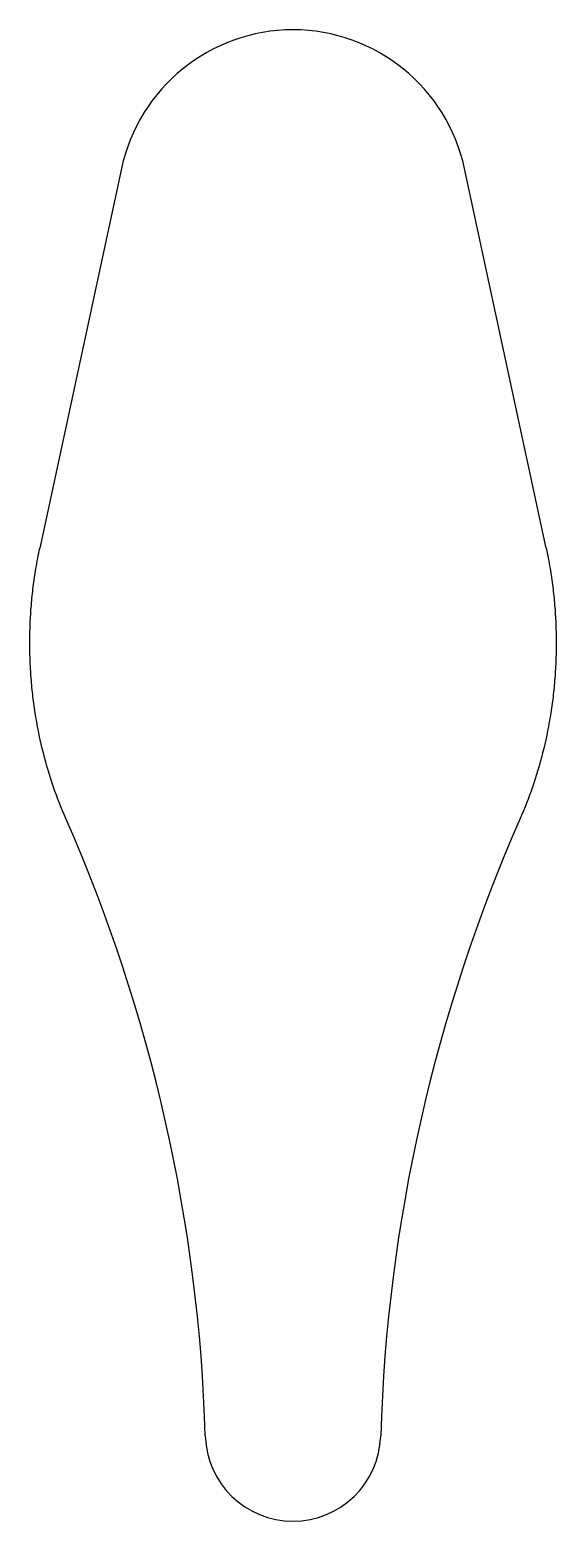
# Model space of a CAD drawing. Extents: x -15 to 15, y 40 to 124.9.
import ezdxf

# ---------------------------------------------------------------- set-up
doc = ezdxf.new("R2010")
doc.units = 0
doc.layers.add('VISIBLE', color=7, linetype='CONTINUOUS')

msp = doc.modelspace()

# ---------------------------------------------------------------- linework, layer by layer
at = {"layer": 'VISIBLE'}
for p, q in [((-9.776, 117.005), (-14.429, 95.401)), ((14.429, 95.401), (9.776, 117.005))]:
    msp.add_line(p, q, dxfattribs=at)
for centre, radius, start, end in [((0, 114.9), 10, 12.15446, 167.84554), ((-99.168, 42.03), 94.213, 1.71522, 23.77447), ((99.168, 42.03), 94.213, 156.22553, 178.28478), ((0, 45), 5, 181.71522, 358.28478)]:
    msp.add_arc(centre, radius, start, end, dxfattribs=at)
for points, knots in [([(-12.95, 80.011), (-13.203, 80.584), (-13.676, 81.792), (-14.252, 83.717), (-14.607, 85.413), (-14.81, 86.802), (-14.919, 87.858), (-14.974, 88.746), (-14.996, 89.461), (-15.002, 90), (-14.996, 90.539), (-14.974, 91.254), (-14.919, 92.142), (-14.81, 93.198), (-14.651, 94.287), (-14.512, 95.017), (-14.429, 95.401)], [0.1725198, 0.1725198, 0.1725198, 0.1725198, 0.1875, 0.203125, 0.21875, 0.2265625, 0.234375, 0.2421875, 0.2460938, 0.25, 0.2539062, 0.2578125, 0.265625, 0.2734375, 0.28125, 0.2901332, 0.2901332, 0.2901332, 0.2901332]), ([(14.429, 95.401), (14.512, 95.017), (14.651, 94.287), (14.81, 93.198), (14.919, 92.142), (14.974, 91.254), (14.996, 90.539), (15.002, 90), (14.996, 89.461), (14.974, 88.746), (14.919, 87.858), (14.81, 86.802), (14.607, 85.413), (14.252, 83.717), (13.676, 81.792), (13.203, 80.584), (12.95, 80.011)], [0.7098668, 0.7098668, 0.7098668, 0.7098668, 0.71875, 0.7265625, 0.734375, 0.7421875, 0.7460938, 0.75, 0.7539062, 0.7578125, 0.765625, 0.7734375, 0.78125, 0.796875, 0.8125, 0.8274802, 0.8274802, 0.8274802, 0.8274802])]:
    msp.add_open_spline(points, degree=3, knots=knots, dxfattribs=at)

doc.saveas('drawing.dxf')
